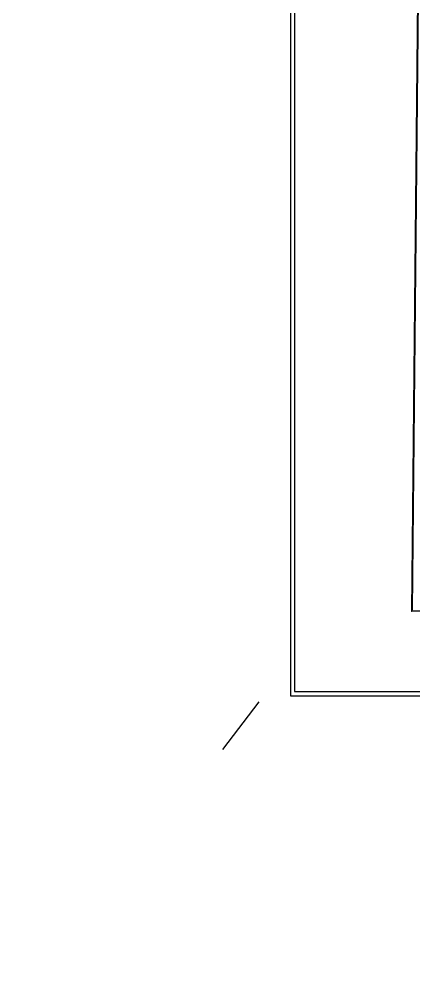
# Model space of a CAD drawing. Header units: centimetres. Extents: x 5488 to 20269, y -31398 to -19684.
# Drawn here: x 10254 to 11202, y -25541 to -23240 of the extents above; entities that cross this region are included whole.
import ezdxf

# ---------------------------------------------------------------- set-up
doc = ezdxf.new("R2010")
doc.units = ezdxf.units.CM
doc.layers.add('xxx_Auto_Duvar_Duvar Gorunus 01', color=253, linetype='Continuous', lineweight=15)
doc.layers.add('xxx_Auto_Kaplama_Ahşap Tarama', color=16, linetype='Continuous', lineweight=5)

msp = doc.modelspace()

# ---------------------------------------------------------------- hatches: boundary and pattern name
at = {"layer": 'xxx_Auto_Kaplama_Ahşap Tarama'}
h = msp.add_hatch(dxfattribs=at)
h.set_pattern_fill('AR-CONC', color=256, scale=0.5)
h.set_pattern_definition([(50, (809.53, -3617.59), (91.09233, -7.96954), [9.525, -104.775]), (355, (809.53, -3617.59), (-17.6217, 95.52842), [7.62, -83.8203]), (100.45144, (817.12, -3618.255), (73.47062, 87.55888), [8.095, -89.04512]), (46.1842, (809.53, -3592.19), (135.5395, -21.02116), [14.2875, -157.1625]), (96.63556, (820.83, -3593.94), (118.70207, 123.71306), [12.1425, -133.5678]), (351.18415, (809.53, -3592.19), (118.70207, 123.71306), [11.43, -125.72987]), (21, (822.23, -3598.54), (75.8072, -51.1326), [9.525, -104.775]), (326, (822.23, -3598.54), (30.901, 92.09398), [7.62, -83.82]), (71.45144, (828.55, -3602.8), (106.7082, 40.96138), [8.095, -89.04497]), (37.5, (809.53, -3617.59), (1.5443, 42.27752), [0, -82.804, 0, -85.09, 0, -84.1375]), (7.5, (809.53, -3617.59), (33.40983, 50.09029), [0, -48.514, 0, -80.899, 0, -32.0675]), (327.5, (781.21, -3617.59), (67.795298, -2.864372), [0, -31.75, 0, -99.06, 0, -131.445]), (317.5, (768.51, -3617.59), (74.06459, 12.71325), [0, -41.275, 0, -65.786, 0, -93.345])])
edge = h.paths.add_edge_path()
edge.add_line((9312.9, -27555.3), (9330.6, -27555.3))
edge.add_arc((9330.6, -27548.3), 7, 270, 349.5592)
edge.add_arc((-12655703.9, 2009176.6), 12827763.9, 350.86420931, 350.86446912)
edge.add_line((9346.7, -27492.2), (9332.4, -27492.2))
edge.add_line((9332.4, -27492.2), (9332.4, -27061.1))
edge.add_line((9332.4, -27061.1), (9346.7, -27061.1))
edge.add_arc((-12660642.4, -2064524), 12832765.9, 9.13553092, 9.13579064)
edge.add_arc((9330.6, -27004.9), 7, 10.4408, 90)
edge.add_line((9330.6, -26997.9), (9312.9, -26997.9))
edge.add_arc((9312.9, -27004.9), 7, 90, 170.4864)
edge.add_arc((10864.5, -27276.6), 1582.1, 170.0694, 189.9306)
edge.add_arc((9312.9, -27548.3), 7, 189.5136, 270)

# ---------------------------------------------------------------- linework, layer by layer
msp.add_line((10743.5, -24995.1), (10831, -24880.5))
for points in [[(10906, -24865.5), (15021, -24865.5), (15021, -21925.5), (10906, -21925.5)], [(10916, -24855.5), (15011, -24855.5), (15011, -21935.5), (10916, -21935.5)]]:
    msp.add_lwpolyline(points, close=True)
at = {"layer": 'xxx_Auto_Duvar_Duvar Gorunus 01'}
for p, q in [((11196.3, -24663.4), (11213.1, -22940.2)), ((11215.6, -22940.3), (11198.9, -24661)), ((11198.9, -24661), (12707.1, -24693.8)), ((12707.1, -24696.4), (11196.3, -24663.4))]:
    msp.add_line(p, q, dxfattribs=at)

doc.saveas('drawing.dxf')
